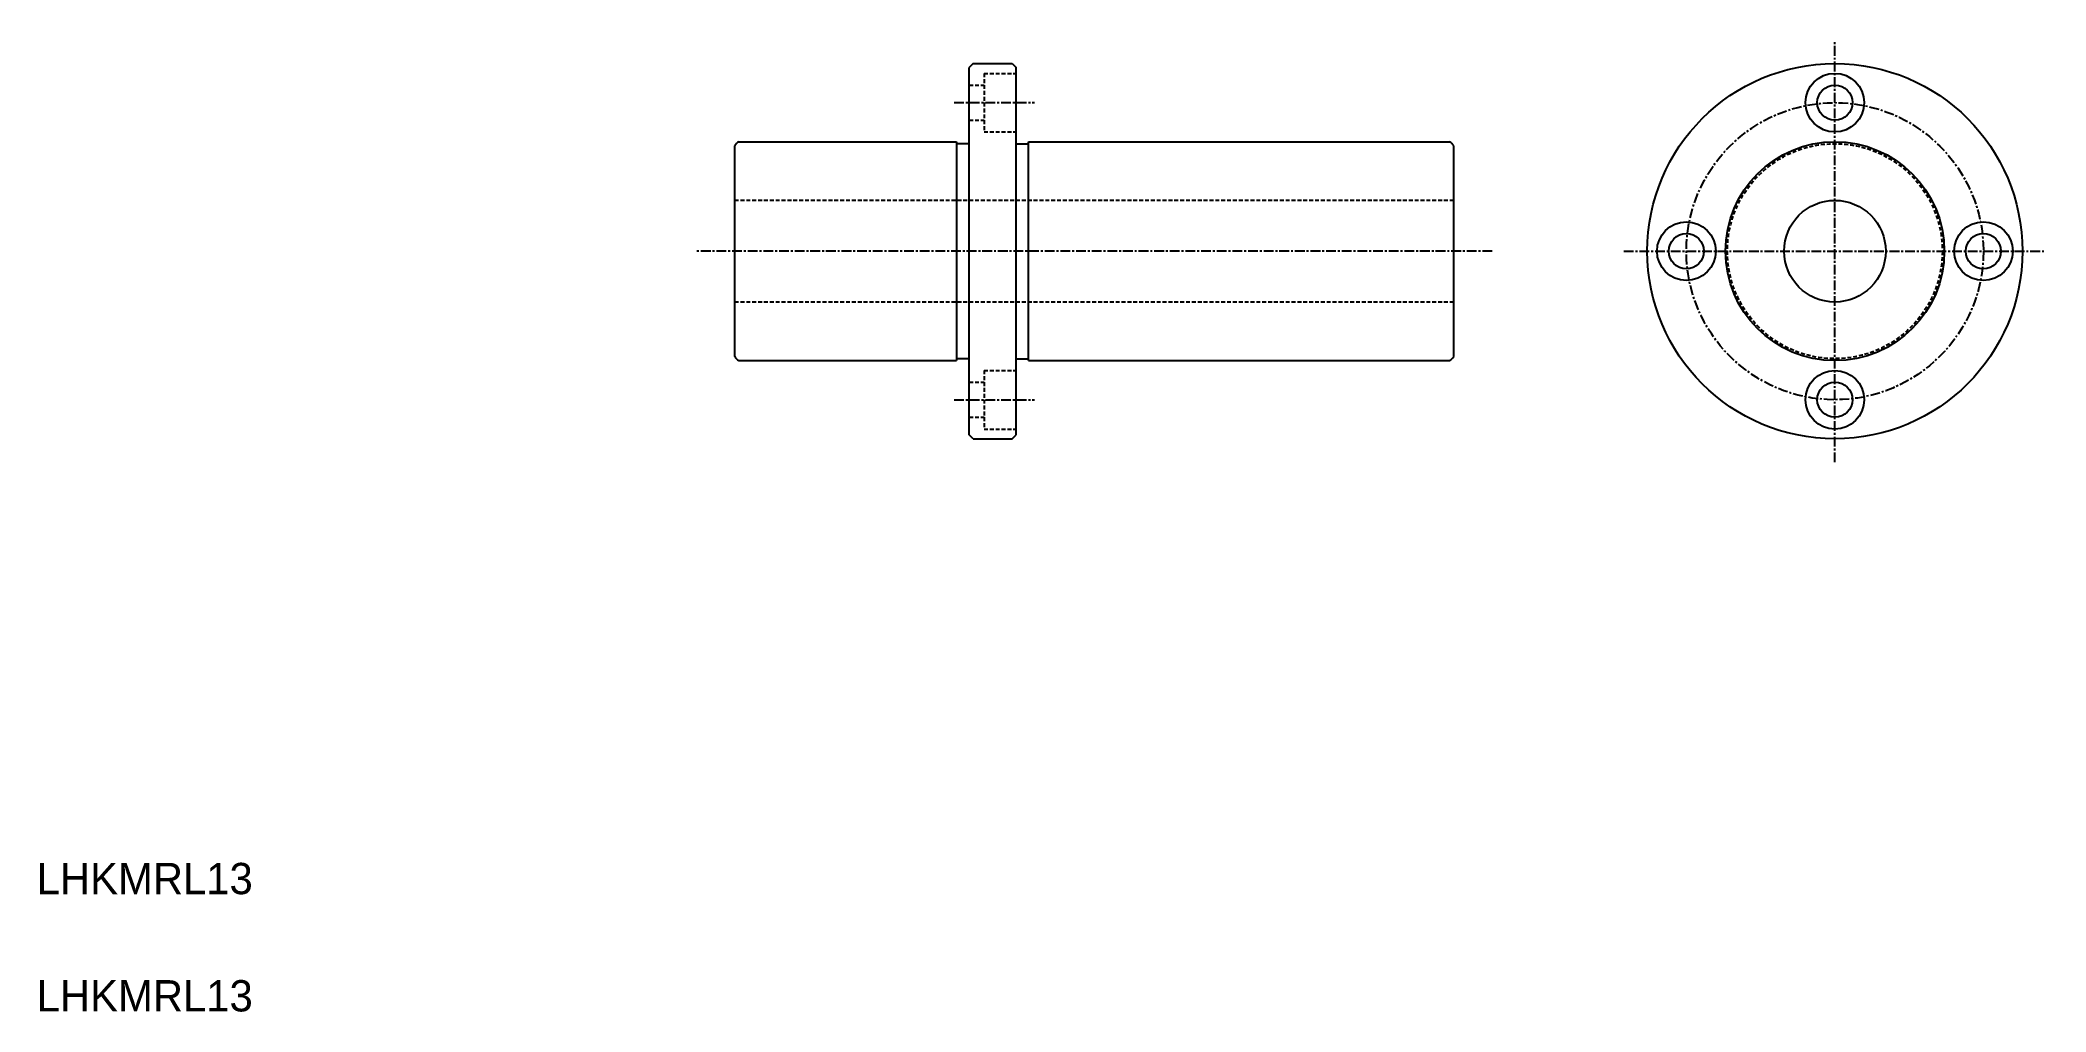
# Model space of a CAD drawing. Extents: x 10 to 267, y 10 to 134.
import ezdxf

# ---------------------------------------------------------------- set-up
doc = ezdxf.new("R2010")
doc.units = 0
doc.linetypes.add('CENTER', pattern=[2, 1.25, -0.25, 0.25, -0.25])
doc.linetypes.add('DASHED', pattern=[0.75, 0.5, -0.25])
doc.layers.get('0').update_dxf_attribs({"linetype": 'CONTINUOUS'})
doc.layers.add('CENTER', color=1, linetype='CENTER')

msp = doc.modelspace()

# ---------------------------------------------------------------- linework, layer by layer
at = {"color": 7, "linetype": 'CONTINUOUS'}
for p, q in [((129.8, 131.25), (129.3, 130.75)), ((129.8, 131.25), (134.8, 131.25)), ((134.8, 131.25), (135.3, 130.75)), ((129.3, 83.75), (129.3, 130.75)), ((135.3, 83.75), (135.3, 130.75)), ((99.3, 93.79), (99.3, 120.71)), ((99.84, 121.25), (127.7, 121.25)), ((127.7, 121.25), (127.7, 93.25)), ((129.3, 121), (127.7, 121)), ((135.3, 121), (136.9, 121)), ((136.9, 121.25), (190.76, 121.25)), ((136.9, 93.25), (136.9, 121.25)), ((191.3, 93.79), (191.3, 120.71)), ((99.84, 93.25), (127.7, 93.25)), ((129.3, 93.5), (127.7, 93.5)), ((135.3, 93.5), (136.9, 93.5)), ((136.9, 93.25), (190.76, 93.25)), ((129.8, 83.25), (129.3, 83.75)), ((129.8, 83.25), (134.8, 83.25)), ((134.8, 83.25), (135.3, 83.75))]:
    msp.add_line(p, q, dxfattribs=at)
at = {"color": 3, "linetype": 'DASHED'}
for p, q in [((129.3, 128.5), (131.2, 128.5)), ((131.2, 130), (131.2, 122.5)), ((131.2, 130), (135.3, 130)), ((129.3, 124), (131.2, 124)), ((131.2, 122.5), (135.3, 122.5)), ((191.3, 113.75), (99.3, 113.75)), ((191.3, 100.75), (99.3, 100.75)), ((129.3, 90.5), (131.2, 90.5)), ((131.2, 92), (131.2, 84.5)), ((131.2, 92), (135.3, 92)), ((129.3, 86), (131.2, 86)), ((131.2, 84.5), (135.3, 84.5))]:
    msp.add_line(p, q, dxfattribs=at)
at = {"color": 7, "linetype": 'CONTINUOUS'}
for centre, radius in [((240.06, 107.25), 24), ((240.06, 126.25), 3.75), ((240.06, 126.25), 2.25), ((240.06, 107.25), 14), ((240.06, 107.25), 6.5), ((221.06, 107.25), 3.75), ((259.06, 107.25), 3.75), ((221.06, 107.25), 2.25), ((259.06, 107.25), 2.25), ((240.06, 88.25), 3.75), ((240.06, 88.25), 2.25)]:
    msp.add_circle(centre, radius, dxfattribs=at)
at = {"color": 3, "linetype": 'DASHED'}
msp.add_circle((240.06, 107.25), 13.75, dxfattribs=at)
at = {"color": 7, "linetype": 'CONTINUOUS'}
for centre, start, end in [((100.45, 120.1), 117.7958, 152.2042), ((190.15, 120.1), 27.7958, 62.2042), ((100.45, 94.4), 207.7958, 242.2042), ((190.15, 94.4), 297.7958, 332.2042)]:
    msp.add_arc(centre, 1.3, start, end, dxfattribs=at)
at = {"layer": 'CENTER', "color": 1, "linetype": 'CENTER'}
for p, q in [((240.06, 80.25), (240.06, 134.25)), ((127.38, 126.25), (137.65, 126.25)), ((196.23, 107.25), (94.4, 107.25)), ((213.06, 107.25), (267.06, 107.25)), ((127.38, 88.25), (137.65, 88.25))]:
    msp.add_line(p, q, dxfattribs=at)
msp.add_circle((240.06, 107.25), 19, dxfattribs=at)

# ---------------------------------------------------------------- texts
at = {"color": 7, "linetype": 'CONTINUOUS'}
for p in [(10, 25), (10, 10)]:
    msp.add_text('LHKMRL13', height=4, dxfattribs=at).set_placement(p)

doc.saveas('drawing.dxf')
